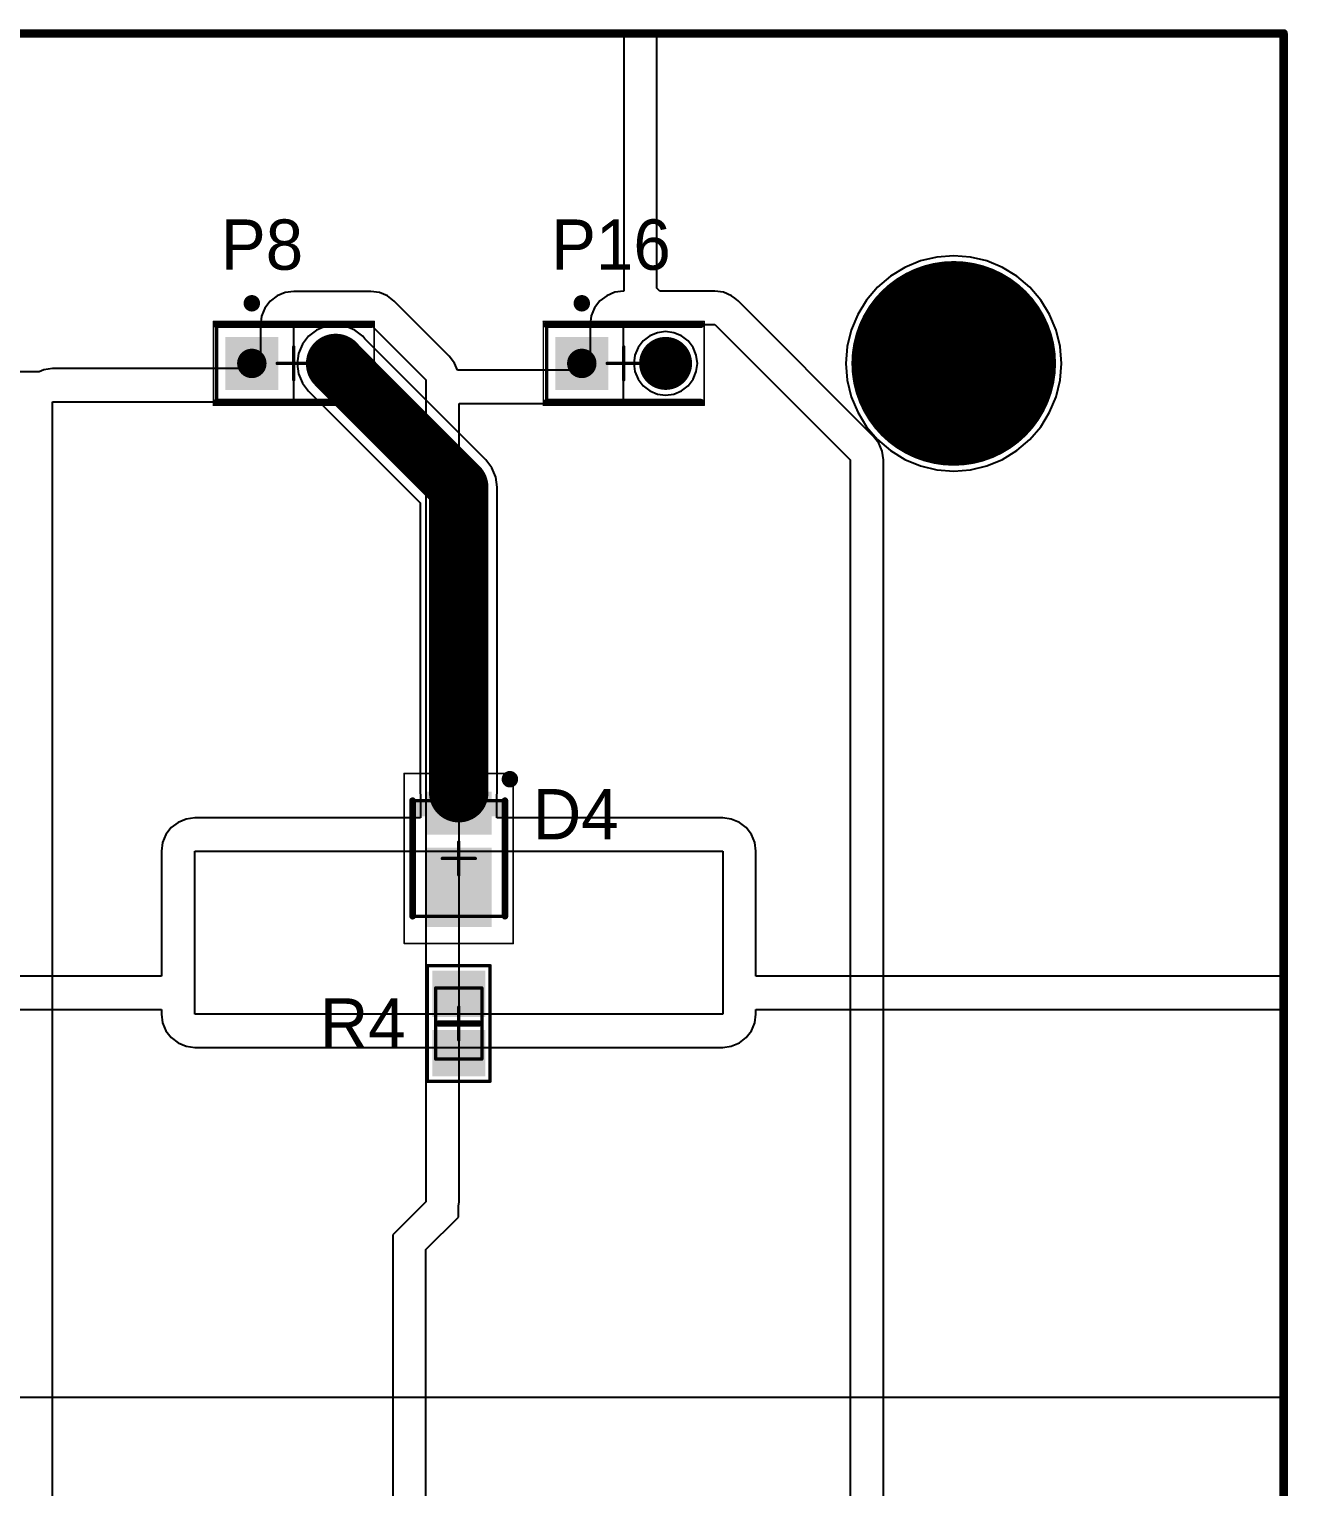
# Model space of a CAD drawing. Header units: millimetres. Extents: x -0.01 to 7.88, y -0.01 to 7.88.
# Drawn here: x 6.377 to 7.879, y 6.14 to 7.879 of the extents above; entities that cross this region are included whole.
import ezdxf

# ---------------------------------------------------------------- set-up
doc = ezdxf.new("R2010")
doc.units = ezdxf.units.MM
doc.header["$MEASUREMENT"] = 0
for name, color, linetype in [('BottomLayer', 5, 'Continuous'), ('BottomSolder', 6, 'Continuous'), ('Mechanical13', 56, 'Continuous'), ('Mechanical15', 56, 'Continuous'), ('Mechanical2', 216, 'Continuous'), ('MultiLayer', 9, 'Continuous'), ('PadHoleLayer', 156, 'Continuous'), ('TopLayer', 1, 'Continuous'), ('TopOverlay', 2, 'Continuous'), ('TopPaste', 8, 'Continuous'), ('TopSolder', 216, 'Continuous')]:
    doc.layers.add(name, color=color, linetype=linetype)

# ---------------------------------------------------------------- blocks, each defined once
blk = doc.blocks.new('6_0805_N_41')
at = {"layer": 'Mechanical13', "const_width": 0.00394}
for points in [[(-0.0423, 0.0276), (0.0423, 0.0276)], [(-0.0423, 0.0276), (-0.0423, -0.0276)], [(0.0423, 0.0276), (0.0423, -0.0276)], [(-0.0423, -0.0276), (0.0423, -0.0276)]]:
    blk.add_lwpolyline(points, dxfattribs=at)
at = {"layer": 'Mechanical13', "const_width": 0.00197}
for points in [[(-0.0433, 0.0276, 1), (-0.0413, 0.0276, 1)], [(-0.0433, 0.0276, 1), (-0.0413, 0.0276, 1)], [(0.0413, 0.0276, 1), (0.0433, 0.0276, 1)], [(0.0413, 0.0276, 1), (0.0433, 0.0276, 1)], [(-0.0433, -0.0276, 1), (-0.0413, -0.0276, 1)], [(-0.0433, -0.0276, 1), (-0.0413, -0.0276, 1)], [(0.0413, -0.0276, 1), (0.0433, -0.0276, 1)], [(0.0413, -0.0276, 1), (0.0433, -0.0276, 1)]]:
    blk.add_lwpolyline(points, format="xyb", close=True, dxfattribs=at)
at = {"layer": 'Mechanical15', "const_width": 0.00394}
for points in [[(-0.0689, 0.0374), (0.0689, 0.0374)], [(-0.0689, 0.0374), (-0.0689, -0.0374)], [(0.0689, 0.0374), (0.0689, -0.0374)], [(0, 0.0197), (0, -0.0197)], [(-0.0197, 0), (0.0197, 0)], [(-0.0689, -0.0374), (0.0689, -0.0374)]]:
    blk.add_lwpolyline(points, dxfattribs=at)
at = {"layer": 'Mechanical15', "const_width": 0.00197}
for points in [[(-0.0699, 0.0374, 1), (-0.0679, 0.0374, 1)], [(-0.0699, 0.0374, 1), (-0.0679, 0.0374, 1)], [(0.0679, 0.0374, 1), (0.0699, 0.0374, 1)], [(0.0679, 0.0374, 1), (0.0699, 0.0374, 1)], [(-0.001, 0.0197, 1), (0.001, 0.0197, 1)], [(-0.0207, 0, 1), (-0.0187, 0, 1)], [(0.0187, 0, 1), (0.0207, 0, 1)], [(-0.001, -0.0197, 1), (0.001, -0.0197, 1)], [(-0.0699, -0.0374, 1), (-0.0679, -0.0374, 1)], [(-0.0699, -0.0374, 1), (-0.0679, -0.0374, 1)], [(0.0679, -0.0374, 1), (0.0699, -0.0374, 1)], [(0.0679, -0.0374, 1), (0.0699, -0.0374, 1)]]:
    blk.add_lwpolyline(points, format="xyb", close=True, dxfattribs=at)
at = {"layer": 'TopLayer'}
for points in [[(-0.0118, -0.0276), (-0.0118, 0.0276), (-0.0591, -0.0276), (-0.0591, 0.0276)], [(0.0591, -0.0276), (0.0591, 0.0276), (0.0118, -0.0276), (0.0118, 0.0276)]]:
    blk.add_solid(points, dxfattribs=at)
at = {"layer": 'TopOverlay', "const_width": 0.00787}
blk.add_lwpolyline([(0, 0.0236), (0, -0.0236)], dxfattribs=at)
at = {"layer": 'TopOverlay', "const_width": 0.00394}
for points in [[(-0.002, 0.0236, 1), (0.002, 0.0236, 1)], [(-0.002, -0.0236, 1), (0.002, -0.0236, 1)]]:
    blk.add_lwpolyline(points, format="xyb", close=True, dxfattribs=at)
at = {"layer": 'TopPaste'}
for points in [[(-0.0118, -0.0276), (-0.0118, 0.0276), (-0.0591, -0.0276), (-0.0591, 0.0276)], [(0.0591, -0.0276), (0.0591, 0.0276), (0.0118, -0.0276), (0.0118, 0.0276)]]:
    blk.add_solid(points, dxfattribs=at)
at = {"layer": 'TopSolder'}
for points in [[(-0.0078, -0.0316), (-0.0078, 0.0316), (-0.0631, -0.0316), (-0.0631, 0.0316)], [(0.0631, -0.0316), (0.0631, 0.0316), (0.0078, -0.0316), (0.0078, 0.0316)]]:
    blk.add_solid(points, dxfattribs=at)
blk = doc.blocks.new('TECO_5_146280_2_V_47')
at = {"layer": 'BottomLayer', "const_width": 0.0276}
blk.add_lwpolyline([(0.0362, 0, 1), (0.0638, 0, 1)], format="xyb", close=True, dxfattribs=at)
at = {"layer": 'BottomLayer'}
blk.add_solid([(-0.0776, -0.0276), (-0.0224, -0.0276), (-0.0776, 0.0276), (-0.0224, 0.0276)], dxfattribs=at)
at = {"layer": 'BottomSolder', "const_width": 0.0316}
blk.add_lwpolyline([(0.0342, 0, 1), (0.0658, 0, 1)], format="xyb", close=True, dxfattribs=at)
at = {"layer": 'BottomSolder'}
blk.add_solid([(-0.0816, -0.0316), (-0.0184, -0.0316), (-0.0816, 0.0316), (-0.0184, 0.0316)], dxfattribs=at)
at = {"layer": 'Mechanical13', "const_width": 0.00394}
for points in [[(-0.0919, -0.0461), (-0.0919, 0.0461)], [(-0.0919, 0.0461), (0.0919, 0.0461)], [(-0.0919, -0.0461), (0.0919, -0.0461)]]:
    blk.add_lwpolyline(points, dxfattribs=at)
at = {"layer": 'Mechanical13', "const_width": 0.00197}
for points in [[(-0.0929, 0.0461, 1), (-0.0909, 0.0461, 1)], [(-0.0929, 0.0461, 1), (-0.0909, 0.0461, 1)], [(0.0909, 0.0461, 1), (0.0929, 0.0461, 1)], [(-0.0929, -0.0461, 1), (-0.0909, -0.0461, 1)], [(-0.0929, -0.0461, 1), (-0.0909, -0.0461, 1)], [(0.0909, -0.0461, 1), (0.0929, -0.0461, 1)]]:
    blk.add_lwpolyline(points, format="xyb", close=True, dxfattribs=at)
at = {"layer": 'Mechanical15'}
for points, const_width in [([(-0.0959, -0.05), (-0.0959, 0.05)], 0.00197), ([(-0.0959, 0.05), (0.0959, 0.05)], 0.00197), ([(0.0959, -0.05), (0.0959, 0.05)], 0.00197), ([(0, -0.0197), (0, 0.0197)], 0.00394), ([(-0.0197, 0), (0.0197, 0)], 0.00394), ([(-0.0959, -0.05), (0.0959, -0.05)], 0.00197)]:
    blk.add_lwpolyline(points, dxfattribs=dict(at, const_width=const_width))
for points, const_width in [([(-0.0964, 0.05, 1), (-0.0954, 0.05, 1)], 0.000984), ([(-0.0964, 0.05, 1), (-0.0954, 0.05, 1)], 0.000984), ([(0.0954, 0.05, 1), (0.0964, 0.05, 1)], 0.000984), ([(0.0954, 0.05, 1), (0.0964, 0.05, 1)], 0.000984), ([(-0.001, 0.0197, 1), (0.001, 0.0197, 1)], 0.00197), ([(-0.0207, 0, 1), (-0.0187, 0, 1)], 0.00197), ([(0.0187, 0, 1), (0.0207, 0, 1)], 0.00197), ([(-0.001, -0.0197, 1), (0.001, -0.0197, 1)], 0.00197), ([(-0.0964, -0.05, 1), (-0.0954, -0.05, 1)], 0.000984), ([(-0.0964, -0.05, 1), (-0.0954, -0.05, 1)], 0.000984), ([(0.0954, -0.05, 1), (0.0964, -0.05, 1)], 0.000984), ([(0.0954, -0.05, 1), (0.0964, -0.05, 1)], 0.000984)]:
    blk.add_lwpolyline(points, format="xyb", close=True, dxfattribs=dict(at, const_width=const_width))
at = {"layer": 'MultiLayer', "const_width": 0.0276}
blk.add_lwpolyline([(0.0362, 0, 1), (0.0638, 0, 1)], format="xyb", close=True, dxfattribs=at)
at = {"layer": 'MultiLayer'}
blk.add_solid([(-0.0776, -0.0276), (-0.0224, -0.0276), (-0.0776, 0.0276), (-0.0224, 0.0276)], dxfattribs=at)
at = {"layer": 'PadHoleLayer', "const_width": 0.0175}
for points in [[(-0.0588, 0, 1), (-0.0412, 0, 1)], [(0.0412, 0, 1), (0.0588, 0, 1)]]:
    blk.add_lwpolyline(points, format="xyb", close=True, dxfattribs=at)
at = {"layer": 'TopLayer', "const_width": 0.0276}
blk.add_lwpolyline([(0.0362, 0, 1), (0.0638, 0, 1)], format="xyb", close=True, dxfattribs=at)
at = {"layer": 'TopLayer'}
blk.add_solid([(-0.0776, -0.0276), (-0.0224, -0.0276), (-0.0776, 0.0276), (-0.0224, 0.0276)], dxfattribs=at)
at = {"layer": 'TopOverlay'}
for points, const_width in [([(-0.0451, 0.0717, 1), (-0.0549, 0.0717, 1)], 0.00984), ([(-0.0574, 0.0717, 1), (-0.0525, 0.0717, 1)], 0.00492), ([(-0.0475, 0.0717, 1), (-0.0426, 0.0717, 1)], 0.00492), ([(-0.0939, 0.0461, 1), (-0.09, 0.0461, 1)], 0.00394), ([(0.09, 0.0461, 1), (0.0939, 0.0461, 1)], 0.00394), ([(-0.0939, -0.0461, 1), (-0.09, -0.0461, 1)], 0.00394), ([(0.09, -0.0461, 1), (0.0939, -0.0461, 1)], 0.00394)]:
    blk.add_lwpolyline(points, format="xyb", close=True, dxfattribs=dict(at, const_width=const_width))
at = {"layer": 'TopOverlay', "const_width": 0.00787}
for points in [[(-0.0919, 0.0461), (0.0919, 0.0461)], [(-0.0919, -0.0461), (0.0919, -0.0461)]]:
    blk.add_lwpolyline(points, dxfattribs=at)
at = {"layer": 'TopSolder', "const_width": 0.0316}
blk.add_lwpolyline([(0.0342, 0, 1), (0.0658, 0, 1)], format="xyb", close=True, dxfattribs=at)
at = {"layer": 'TopSolder'}
blk.add_solid([(-0.0816, -0.0316), (-0.0184, -0.0316), (-0.0816, 0.0316), (-0.0184, 0.0316)], dxfattribs=at)
blk = doc.blocks.new('TECO_5_146280_2_V_55')
at = {"layer": 'BottomLayer', "const_width": 0.0276}
blk.add_lwpolyline([(0.0362, 0, 1), (0.0638, 0, 1)], format="xyb", close=True, dxfattribs=at)
at = {"layer": 'BottomLayer'}
blk.add_solid([(-0.0776, -0.0276), (-0.0224, -0.0276), (-0.0776, 0.0276), (-0.0224, 0.0276)], dxfattribs=at)
at = {"layer": 'BottomSolder', "const_width": 0.0316}
blk.add_lwpolyline([(0.0342, 0, 1), (0.0658, 0, 1)], format="xyb", close=True, dxfattribs=at)
at = {"layer": 'BottomSolder'}
blk.add_solid([(-0.0816, -0.0316), (-0.0184, -0.0316), (-0.0816, 0.0316), (-0.0184, 0.0316)], dxfattribs=at)
at = {"layer": 'Mechanical13', "const_width": 0.00394}
for points in [[(-0.0919, -0.0461), (-0.0919, 0.0461)], [(-0.0919, 0.0461), (0.0919, 0.0461)], [(-0.0919, -0.0461), (0.0919, -0.0461)]]:
    blk.add_lwpolyline(points, dxfattribs=at)
at = {"layer": 'Mechanical13', "const_width": 0.00197}
for points in [[(-0.0929, 0.0461, 1), (-0.0909, 0.0461, 1)], [(-0.0929, 0.0461, 1), (-0.0909, 0.0461, 1)], [(0.0909, 0.0461, 1), (0.0929, 0.0461, 1)], [(-0.0929, -0.0461, 1), (-0.0909, -0.0461, 1)], [(-0.0929, -0.0461, 1), (-0.0909, -0.0461, 1)], [(0.0909, -0.0461, 1), (0.0929, -0.0461, 1)]]:
    blk.add_lwpolyline(points, format="xyb", close=True, dxfattribs=at)
at = {"layer": 'Mechanical15'}
for points, const_width in [([(-0.0959, -0.05), (-0.0959, 0.05)], 0.00197), ([(-0.0959, 0.05), (0.0959, 0.05)], 0.00197), ([(0.0959, -0.05), (0.0959, 0.05)], 0.00197), ([(0, -0.0197), (0, 0.0197)], 0.00394), ([(-0.0197, 0), (0.0197, 0)], 0.00394), ([(-0.0959, -0.05), (0.0959, -0.05)], 0.00197)]:
    blk.add_lwpolyline(points, dxfattribs=dict(at, const_width=const_width))
for points, const_width in [([(-0.0964, 0.05, 1), (-0.0954, 0.05, 1)], 0.000984), ([(-0.0964, 0.05, 1), (-0.0954, 0.05, 1)], 0.000984), ([(0.0954, 0.05, 1), (0.0964, 0.05, 1)], 0.000984), ([(0.0954, 0.05, 1), (0.0964, 0.05, 1)], 0.000984), ([(-0.001, 0.0197, 1), (0.001, 0.0197, 1)], 0.00197), ([(-0.0207, 0, 1), (-0.0187, 0, 1)], 0.00197), ([(0.0187, 0, 1), (0.0207, 0, 1)], 0.00197), ([(-0.001, -0.0197, 1), (0.001, -0.0197, 1)], 0.00197), ([(-0.0964, -0.05, 1), (-0.0954, -0.05, 1)], 0.000984), ([(-0.0964, -0.05, 1), (-0.0954, -0.05, 1)], 0.000984), ([(0.0954, -0.05, 1), (0.0964, -0.05, 1)], 0.000984), ([(0.0954, -0.05, 1), (0.0964, -0.05, 1)], 0.000984)]:
    blk.add_lwpolyline(points, format="xyb", close=True, dxfattribs=dict(at, const_width=const_width))
at = {"layer": 'MultiLayer', "const_width": 0.0276}
blk.add_lwpolyline([(0.0362, 0, 1), (0.0638, 0, 1)], format="xyb", close=True, dxfattribs=at)
at = {"layer": 'MultiLayer'}
blk.add_solid([(-0.0776, -0.0276), (-0.0224, -0.0276), (-0.0776, 0.0276), (-0.0224, 0.0276)], dxfattribs=at)
at = {"layer": 'PadHoleLayer', "const_width": 0.0175}
for points in [[(-0.0588, 0, 1), (-0.0412, 0, 1)], [(0.0412, 0, 1), (0.0588, 0, 1)]]:
    blk.add_lwpolyline(points, format="xyb", close=True, dxfattribs=at)
at = {"layer": 'TopLayer', "const_width": 0.0276}
blk.add_lwpolyline([(0.0362, 0, 1), (0.0638, 0, 1)], format="xyb", close=True, dxfattribs=at)
at = {"layer": 'TopLayer'}
blk.add_solid([(-0.0776, -0.0276), (-0.0224, -0.0276), (-0.0776, 0.0276), (-0.0224, 0.0276)], dxfattribs=at)
at = {"layer": 'TopOverlay'}
for points, const_width in [([(-0.0451, 0.0717, 1), (-0.0549, 0.0717, 1)], 0.00984), ([(-0.0574, 0.0717, 1), (-0.0525, 0.0717, 1)], 0.00492), ([(-0.0475, 0.0717, 1), (-0.0426, 0.0717, 1)], 0.00492), ([(-0.0939, 0.0461, 1), (-0.09, 0.0461, 1)], 0.00394), ([(0.09, 0.0461, 1), (0.0939, 0.0461, 1)], 0.00394), ([(-0.0939, -0.0461, 1), (-0.09, -0.0461, 1)], 0.00394), ([(0.09, -0.0461, 1), (0.0939, -0.0461, 1)], 0.00394)]:
    blk.add_lwpolyline(points, format="xyb", close=True, dxfattribs=dict(at, const_width=const_width))
at = {"layer": 'TopOverlay', "const_width": 0.00787}
for points in [[(-0.0919, 0.0461), (0.0919, 0.0461)], [(-0.0919, -0.0461), (0.0919, -0.0461)]]:
    blk.add_lwpolyline(points, dxfattribs=at)
at = {"layer": 'TopSolder', "const_width": 0.0316}
blk.add_lwpolyline([(0.0342, 0, 1), (0.0658, 0, 1)], format="xyb", close=True, dxfattribs=at)
at = {"layer": 'TopSolder'}
blk.add_solid([(-0.0816, -0.0316), (-0.0184, -0.0316), (-0.0816, 0.0316), (-0.0184, 0.0316)], dxfattribs=at)
blk = doc.blocks.new('DIOM3528X07N_95')
at = {"layer": 'Mechanical13', "const_width": 0.00394}
for points in [[(0.0689, 0.0551), (-0.0689, 0.0551)], [(-0.0689, -0.0551), (-0.0689, 0.0551)], [(0.0689, -0.0551), (0.0689, 0.0551)], [(0.0689, -0.0551), (-0.0689, -0.0551)]]:
    blk.add_lwpolyline(points, dxfattribs=at)
at = {"layer": 'Mechanical13', "const_width": 0.00197}
for points in [[(-0.0699, 0.0551, 1), (-0.0679, 0.0551, 1)], [(-0.0699, 0.0551, 1), (-0.0679, 0.0551, 1)], [(0.0679, 0.0551, 1), (0.0699, 0.0551, 1)], [(0.0679, 0.0551, 1), (0.0699, 0.0551, 1)], [(-0.0699, -0.0551, 1), (-0.0679, -0.0551, 1)], [(-0.0699, -0.0551, 1), (-0.0679, -0.0551, 1)], [(0.0679, -0.0551, 1), (0.0699, -0.0551, 1)], [(0.0679, -0.0551, 1), (0.0699, -0.0551, 1)]]:
    blk.add_lwpolyline(points, format="xyb", close=True, dxfattribs=at)
at = {"layer": 'Mechanical13'}
blk.add_solid([(-0.0689, -0.0551), (-0.0504, -0.0551), (-0.0689, 0.0551), (-0.0504, 0.0551)], dxfattribs=at)
at = {"layer": 'Mechanical15'}
for points, const_width in [([(0.1014, 0.065), (-0.1014, 0.065)], 0.00197), ([(-0.1014, -0.065), (-0.1014, 0.065)], 0.00197), ([(0.1014, -0.065), (0.1014, 0.065)], 0.00197), ([(0, -0.0197), (0, 0.0197)], 0.00394), ([(0.0197, 0), (-0.0197, 0)], 0.00394), ([(0.1014, -0.065), (-0.1014, -0.065)], 0.00197)]:
    blk.add_lwpolyline(points, dxfattribs=dict(at, const_width=const_width))
for points, const_width in [([(-0.1019, 0.065, 1), (-0.1009, 0.065, 1)], 0.000984), ([(-0.1019, 0.065, 1), (-0.1009, 0.065, 1)], 0.000984), ([(0.1009, 0.065, 1), (0.1019, 0.065, 1)], 0.000984), ([(0.1009, 0.065, 1), (0.1019, 0.065, 1)], 0.000984), ([(-0.001, 0.0197, 1), (0.001, 0.0197, 1)], 0.00197), ([(-0.0207, 0, 1), (-0.0187, 0, 1)], 0.00197), ([(0.0187, 0, 1), (0.0207, 0, 1)], 0.00197), ([(-0.001, -0.0197, 1), (0.001, -0.0197, 1)], 0.00197), ([(-0.1019, -0.065, 1), (-0.1009, -0.065, 1)], 0.000984), ([(-0.1019, -0.065, 1), (-0.1009, -0.065, 1)], 0.000984), ([(0.1009, -0.065, 1), (0.1019, -0.065, 1)], 0.000984), ([(0.1009, -0.065, 1), (0.1019, -0.065, 1)], 0.000984)]:
    blk.add_lwpolyline(points, format="xyb", close=True, dxfattribs=dict(at, const_width=const_width))
at = {"layer": 'TopLayer'}
for points in [[(-0.0325, -0.0354), (-0.0325, 0.0354), (-0.0758, -0.0354), (-0.0758, 0.0354)], [(0.0778, -0.0354), (0.0778, 0.0354), (-0.0089, -0.0354), (-0.0089, 0.0354)]]:
    blk.add_solid(points, dxfattribs=at)
at = {"layer": 'TopOverlay'}
for points, const_width in [([(-0.0896, 0.061, 1), (-0.0994, 0.061, 1)], 0.00984), ([(-0.1019, 0.061, 1), (-0.0969, 0.061, 1)], 0.00492), ([(-0.092, 0.061, 1), (-0.0871, 0.061, 1)], 0.00492), ([(-0.0709, 0.0551, 1), (-0.0669, 0.0551, 1)], 0.00394), ([(0.0669, 0.0551, 1), (0.0709, 0.0551, 1)], 0.00394), ([(-0.0709, -0.0551, 1), (-0.0669, -0.0551, 1)], 0.00394), ([(0.0669, -0.0551, 1), (0.0709, -0.0551, 1)], 0.00394)]:
    blk.add_lwpolyline(points, format="xyb", close=True, dxfattribs=dict(at, const_width=const_width))
at = {"layer": 'TopOverlay', "const_width": 0.00787}
for points in [[(0.0689, 0.0551), (-0.0689, 0.0551)], [(0.0689, -0.0551), (-0.0689, -0.0551)]]:
    blk.add_lwpolyline(points, dxfattribs=at)
at = {"layer": 'TopPaste'}
for points in [[(-0.0325, -0.0354), (-0.0325, 0.0354), (-0.0758, -0.0354), (-0.0758, 0.0354)], [(0.0778, -0.0354), (0.0778, 0.0354), (-0.0089, -0.0354), (-0.0089, 0.0354)]]:
    blk.add_solid(points, dxfattribs=at)
at = {"layer": 'TopSolder'}
for points in [[(-0.0285, -0.0394), (-0.0285, 0.0394), (-0.0798, -0.0394), (-0.0798, 0.0394)], [(0.0818, -0.0394), (0.0818, 0.0394), (-0.0129, -0.0394), (-0.0129, 0.0394)]]:
    blk.add_solid(points, dxfattribs=at)

msp = doc.modelspace()

# ---------------------------------------------------------------- linework, layer by layer
at = {"layer": 'BottomLayer'}
for p, q in [((1.7609, 7.874), (7.0866, 7.8736)), ((7.0866, 7.8736), (7.0866, 7.5664)), ((7.1263, 7.869), (7.1312, 7.874)), ((7.1263, 7.5699), (7.1263, 7.869)), ((7.1312, 7.874), (7.874, 7.874)), ((7.874, 7.874), (7.874, 0)), ((6.6826, 7.5647), (6.6731, 7.5608)), ((6.6929, 7.5661), (6.6826, 7.5647)), ((6.7848, 7.5661), (6.6929, 7.5661)), ((6.7951, 7.5647), (6.7848, 7.5661)), ((6.8047, 7.5608), (6.7951, 7.5647)), ((7.076, 7.5651), (7.0664, 7.5611)), ((7.0863, 7.5664), (7.076, 7.5651)), ((7.0866, 7.5664), (7.0863, 7.5664)), ((7.1299, 7.5664), (7.1263, 7.5699)), ((7.1953, 7.5664), (7.1299, 7.5664)), ((7.2055, 7.5651), (7.1953, 7.5664)), ((7.2151, 7.5611), (7.2055, 7.5651)), ((6.6648, 7.5545), (6.6585, 7.5462)), ((6.6731, 7.5608), (6.6648, 7.5545)), ((6.8129, 7.5545), (6.8047, 7.5608)), ((6.8785, 7.4889), (6.8129, 7.5545)), ((7.0519, 7.5466), (7.0479, 7.537)), ((7.0582, 7.5548), (7.0519, 7.5466)), ((7.0664, 7.5611), (7.0582, 7.5548)), ((7.219, 7.5581), (7.2151, 7.5611)), ((7.2233, 7.5548), (7.219, 7.5581)), ((7.3848, 7.3933), (7.2233, 7.5548)), ((7.2233, 7.5548), (7.2233, 7.5548)), ((6.6546, 7.5367), (6.6532, 7.5264)), ((6.6585, 7.5462), (6.6546, 7.5367)), ((7.0479, 7.537), (7.0466, 7.5267)), ((6.6532, 7.5264), (6.6532, 7.4742)), ((6.6929, 7.4344), (6.6929, 7.5264)), ((6.6929, 7.5264), (6.7848, 7.5264)), ((6.7848, 7.5264), (6.8504, 7.4608)), ((7.0466, 7.5267), (7.0466, 7.4723)), ((7.0863, 7.4326), (7.0863, 7.5267)), ((7.0863, 7.5267), (7.1953, 7.5267)), ((7.1953, 7.5267), (7.3567, 7.3653)), ((6.8848, 7.4807), (6.8785, 7.4889)), ((6.8883, 7.4721), (6.8848, 7.4807)), ((6.3891, 7.4704), (6.3234, 7.4704)), ((6.3948, 7.4728), (6.3891, 7.4704)), ((6.4051, 7.4742), (6.3948, 7.4728)), ((6.6532, 7.4742), (6.4051, 7.4742)), ((6.8504, 7.4608), (6.8504, 6.4802)), ((6.8901, 7.4723), (6.8883, 7.4721)), ((7.0466, 7.4723), (6.8901, 7.4723)), ((6.4051, 1.0588), (6.4051, 7.4344)), ((6.4051, 7.4344), (6.6929, 7.4344)), ((6.8901, 6.4802), (6.8901, 7.4326)), ((6.8901, 7.4326), (7.0863, 7.4326)), ((7.3911, 7.3851), (7.3848, 7.3933)), ((7.3848, 7.3933), (7.3848, 7.3933)), ((7.3951, 7.3755), (7.3911, 7.3851)), ((7.3964, 7.3653), (7.3951, 7.3755)), ((7.3567, 7.3653), (7.3567, 2.0003)), ((7.3964, 2.0003), (7.3964, 7.3653)), ((7.3964, 7.3653), (7.3964, 7.3653)), ((6.8504, 6.4802), (6.811, 6.4409)), ((6.8894, 6.4751), (6.8901, 6.4802)), ((6.8894, 6.4619), (6.8894, 6.4751)), ((6.8901, 6.4802), (6.8901, 6.4802)), ((6.8901, 6.4802), (6.8901, 6.4802)), ((6.8507, 6.4232), (6.8894, 6.4619)), ((6.811, 6.4409), (6.811, 5.5693)), ((6.8507, 5.5857), (6.8507, 6.4232))]:
    msp.add_line(p, q, dxfattribs=at)
at = {"layer": 'BottomLayer', "const_width": 0.1181}
msp.add_lwpolyline([(7.4213, 7.4803, 1), (7.5394, 7.4803, 1)], format="xyb", close=True, dxfattribs=at)
at = {"layer": 'BottomSolder', "const_width": 0.1221}
msp.add_lwpolyline([(7.4193, 7.4803, 1), (7.5414, 7.4803, 1)], format="xyb", close=True, dxfattribs=at)
at = {"layer": 'Mechanical2', "const_width": 0.01}
for points in [[(0, 7.874), (7.874, 7.874)], [(7.874, 0), (7.874, 7.874)]]:
    msp.add_lwpolyline(points, dxfattribs=at)
at = {"layer": 'Mechanical2', "const_width": 0.005}
msp.add_lwpolyline([(7.8715, 7.874, 1), (7.8765, 7.874, 1)], format="xyb", close=True, dxfattribs=at)
msp.add_lwpolyline([(7.8715, 7.874, 1), (7.8765, 7.874, 1)], format="xyb", close=True, dxfattribs=at)
at = {"layer": 'MultiLayer', "const_width": 0.1181}
msp.add_lwpolyline([(7.4213, 7.4803, 1), (7.5394, 7.4803, 1)], format="xyb", close=True, dxfattribs=at)
at = {"layer": 'PadHoleLayer', "const_width": 0.063}
msp.add_lwpolyline([(7.4488, 7.4803, 1), (7.5118, 7.4803, 1)], format="xyb", close=True, dxfattribs=at)
at = {"layer": 'TopLayer'}
for p, q in [((2.1347, 7.874), (7.874, 7.874)), ((7.874, 7.874), (7.874, 6.7544)), ((7.4406, 7.6025), (7.422, 7.5948)), ((7.4602, 7.6072), (7.4406, 7.6025)), ((7.4803, 7.6088), (7.4602, 7.6072)), ((7.5004, 7.6072), (7.4803, 7.6088)), ((7.52, 7.6025), (7.5004, 7.6072)), ((7.5387, 7.5948), (7.52, 7.6025)), ((7.4048, 7.5843), (7.3894, 7.5712)), ((7.422, 7.5948), (7.4048, 7.5843)), ((7.5558, 7.5843), (7.5387, 7.5948)), ((7.5712, 7.5712), (7.5558, 7.5843)), ((7.3894, 7.5712), (7.3764, 7.5558)), ((7.5843, 7.5558), (7.5712, 7.5712)), ((7.3764, 7.5558), (7.3658, 7.5387)), ((7.5948, 7.5387), (7.5843, 7.5558)), ((7.3658, 7.5387), (7.3581, 7.52)), ((7.6025, 7.52), (7.5948, 7.5387)), ((6.7105, 7.5127), (6.7032, 7.5032)), ((6.72, 7.52), (6.7105, 7.5127)), ((6.7311, 7.5246), (6.72, 7.52)), ((6.7429, 7.5261), (6.7311, 7.5246)), ((6.7548, 7.5246), (6.7429, 7.5261)), ((6.7658, 7.52), (6.7548, 7.5246)), ((6.7753, 7.5127), (6.7658, 7.52)), ((6.7777, 7.5096), (6.7753, 7.5127)), ((7.1177, 7.5131), (7.1098, 7.5071)), ((7.1268, 7.5169), (7.1177, 7.5131)), ((7.1366, 7.5182), (7.1268, 7.5169)), ((7.1464, 7.5169), (7.1366, 7.5182)), ((7.1556, 7.5131), (7.1464, 7.5169)), ((7.1634, 7.5071), (7.1556, 7.5131)), ((7.3581, 7.52), (7.3534, 7.5004)), ((7.6072, 7.5004), (7.6025, 7.52)), ((6.7032, 7.5032), (6.6986, 7.4922)), ((6.9222, 7.3651), (6.7777, 7.5096)), ((7.1038, 7.4993), (7.1, 7.4901)), ((7.1098, 7.5071), (7.1038, 7.4993)), ((7.1694, 7.4993), (7.1634, 7.5071)), ((7.1732, 7.4901), (7.1694, 7.4993)), ((7.3534, 7.5004), (7.3518, 7.4803)), ((7.6088, 7.4803), (7.6072, 7.5004)), ((6.6986, 7.4922), (6.6971, 7.4803)), ((6.6971, 7.4803), (6.6971, 7.4796)), ((6.6971, 7.4796), (6.6986, 7.4677)), ((7.1, 7.4901), (7.0987, 7.4803)), ((7.0987, 7.4803), (7.1, 7.4705)), ((7.1745, 7.4803), (7.1732, 7.4901)), ((7.1732, 7.4705), (7.1745, 7.4803)), ((7.3518, 7.4803), (7.3534, 7.4602)), ((7.6072, 7.4602), (7.6088, 7.4803)), ((6.6986, 7.4677), (6.7032, 7.4567)), ((7.1, 7.4705), (7.1038, 7.4614)), ((7.1038, 7.4614), (7.1098, 7.4535)), ((7.1634, 7.4535), (7.1694, 7.4614)), ((7.1694, 7.4614), (7.1732, 7.4705)), ((7.3534, 7.4602), (7.3581, 7.4406)), ((7.6025, 7.4406), (7.6072, 7.4602)), ((6.7032, 7.4567), (6.7105, 7.4472)), ((6.7105, 7.4472), (6.8439, 7.3138)), ((7.1098, 7.4535), (7.1177, 7.4475)), ((7.1177, 7.4475), (7.1268, 7.4437)), ((7.1268, 7.4437), (7.1366, 7.4424)), ((7.1366, 7.4424), (7.1464, 7.4437)), ((7.1464, 7.4437), (7.1556, 7.4475)), ((7.1556, 7.4475), (7.1634, 7.4535)), ((7.3581, 7.4406), (7.3658, 7.422)), ((7.5948, 7.422), (7.6025, 7.4406)), ((7.3658, 7.422), (7.3764, 7.4048)), ((7.5843, 7.4048), (7.5948, 7.422)), ((7.3764, 7.4048), (7.3894, 7.3894)), ((7.5712, 7.3894), (7.5843, 7.4048)), ((7.3894, 7.3894), (7.4048, 7.3764)), ((7.4048, 7.3764), (7.422, 7.3658)), ((7.5387, 7.3658), (7.5558, 7.3764)), ((7.5558, 7.3764), (7.5712, 7.3894)), ((6.9294, 7.3557), (6.9222, 7.3651)), ((6.9222, 7.3651), (6.9222, 7.3651)), ((6.934, 7.3446), (6.9294, 7.3557)), ((7.422, 7.3658), (7.4406, 7.3581)), ((7.4406, 7.3581), (7.4602, 7.3534)), ((7.5004, 7.3534), (7.52, 7.3581)), ((7.52, 7.3581), (7.5387, 7.3658)), ((6.9356, 7.3327), (6.934, 7.3446)), ((7.4602, 7.3534), (7.4803, 7.3518)), ((7.4803, 7.3518), (7.5004, 7.3534)), ((6.9356, 6.9682), (6.9356, 7.3327)), ((6.8439, 7.3138), (6.8439, 6.9682)), ((6.8439, 6.9682), (6.8443, 6.9652)), ((6.8443, 6.9652), (6.8443, 6.9381)), ((6.9352, 6.9652), (6.9356, 6.9682)), ((6.9352, 6.9381), (6.9352, 6.9652)), ((6.5748, 6.9381), (6.5645, 6.9368)), ((6.8443, 6.9381), (6.5748, 6.9381)), ((7.2047, 6.9381), (6.9352, 6.9381)), ((7.215, 6.9368), (7.2047, 6.9381)), ((6.5467, 6.9265), (6.5404, 6.9183)), ((6.5549, 6.9328), (6.5467, 6.9265)), ((6.5645, 6.9368), (6.5549, 6.9328)), ((7.2246, 6.9328), (7.215, 6.9368)), ((7.2328, 6.9265), (7.2246, 6.9328)), ((7.2391, 6.9183), (7.2328, 6.9265)), ((6.5364, 6.9087), (6.5351, 6.8984)), ((6.5404, 6.9183), (6.5364, 6.9087)), ((7.2431, 6.9087), (7.2391, 6.9183)), ((7.2444, 6.8984), (7.2431, 6.9087)), ((6.5351, 6.8984), (6.5351, 6.7494)), ((6.5748, 6.7041), (6.5748, 6.8984)), ((6.5748, 6.8984), (7.2047, 6.8984)), ((7.2047, 6.8984), (7.2047, 6.7041)), ((7.2444, 6.7494), (7.2444, 6.8984)), ((6.5351, 6.7494), (6.2601, 6.7494)), ((7.869, 6.7494), (7.2444, 6.7494)), ((7.874, 6.7544), (7.869, 6.7494)), ((6.2601, 6.7097), (6.5351, 6.7097)), ((6.5351, 6.7097), (6.5351, 6.7041)), ((6.5351, 6.7041), (6.5364, 6.6938)), ((7.2047, 6.7041), (6.5748, 6.7041)), ((7.2431, 6.6938), (7.2444, 6.7041)), ((7.2444, 6.7041), (7.2444, 6.7097)), ((7.2444, 6.7097), (7.874, 6.7097)), ((7.2444, 6.7041), (7.2444, 6.7041)), ((7.2444, 6.7041), (7.2444, 6.7041)), ((7.874, 6.7097), (7.874, 6.2466)), ((6.5364, 6.6938), (6.5404, 6.6843)), ((6.5404, 6.6843), (6.5467, 6.676)), ((7.2328, 6.676), (7.2391, 6.6843)), ((7.2391, 6.6843), (7.2431, 6.6938)), ((6.5467, 6.676), (6.5549, 6.6697)), ((6.5549, 6.6697), (6.5645, 6.6658)), ((6.5645, 6.6658), (6.5748, 6.6644)), ((6.5748, 6.6644), (7.2047, 6.6644)), ((7.2047, 6.6644), (7.215, 6.6658)), ((7.2047, 6.6644), (7.2047, 6.6644)), ((7.2047, 6.6644), (7.2047, 6.6644)), ((7.215, 6.6658), (7.2246, 6.6697)), ((7.2246, 6.6697), (7.2328, 6.676)), ((7.874, 6.2466), (0.3346, 6.2466))]:
    msp.add_line(p, q, dxfattribs=at)
for points, const_width in [([(7.4213, 7.4803, 1), (7.5394, 7.4803, 1)], 0.1181), ([(6.7252, 7.4803, 1), (6.7606, 7.4803, 1)], 0.0354), ([(6.7252, 7.4796, 1), (6.7606, 7.4796, 1)], 0.0354), ([(6.7252, 7.4796, 1), (6.7606, 7.4796, 1)], 0.0354), ([(6.872, 7.3327, 1), (6.9075, 7.3327, 1)], 0.0354), ([(6.872, 7.3327, 1), (6.9075, 7.3327, 1)], 0.0354), ([(6.872, 6.9682, 1), (6.9075, 6.9682, 1)], 0.0354)]:
    msp.add_lwpolyline(points, format="xyb", close=True, dxfattribs=dict(at, const_width=const_width))
at = {"layer": 'TopLayer', "const_width": 0.0709}
for points in [[(6.7429, 7.4796), (6.7429, 7.4803)], [(6.7429, 7.4796), (6.8898, 7.3327)], [(6.8898, 6.9682), (6.8898, 7.3327)]]:
    msp.add_lwpolyline(points, dxfattribs=at)
at = {"layer": 'TopSolder', "const_width": 0.1221}
msp.add_lwpolyline([(7.4193, 7.4803, 1), (7.5414, 7.4803, 1)], format="xyb", close=True, dxfattribs=at)

# ---------------------------------------------------------------- block references
for name, p in [('TECO_5_146280_2_V_55', (6.6929, 7.4803)), ('TECO_5_146280_2_V_47', (7.0866, 7.4803))]:
    msp.add_blockref(name, p)
for name, p, rotation in [('DIOM3528X07N_95', (6.8898, 6.8898), 270), ('6_0805_N_41', (6.8898, 6.6929), 90)]:
    msp.add_blockref(name, p, dxfattribs=dict(rotation=rotation))

# ---------------------------------------------------------------- texts
at = {"layer": 'TopOverlay'}
for s, p in [('P8', (6.606, 7.592)), ('P16', (7, 7.592)), ('D4', (6.978, 6.9126)), ('R4', (6.7239, 6.6629))]:
    msp.add_text(s, height=0.06, dxfattribs=at).set_placement(p)

doc.saveas('drawing.dxf')
